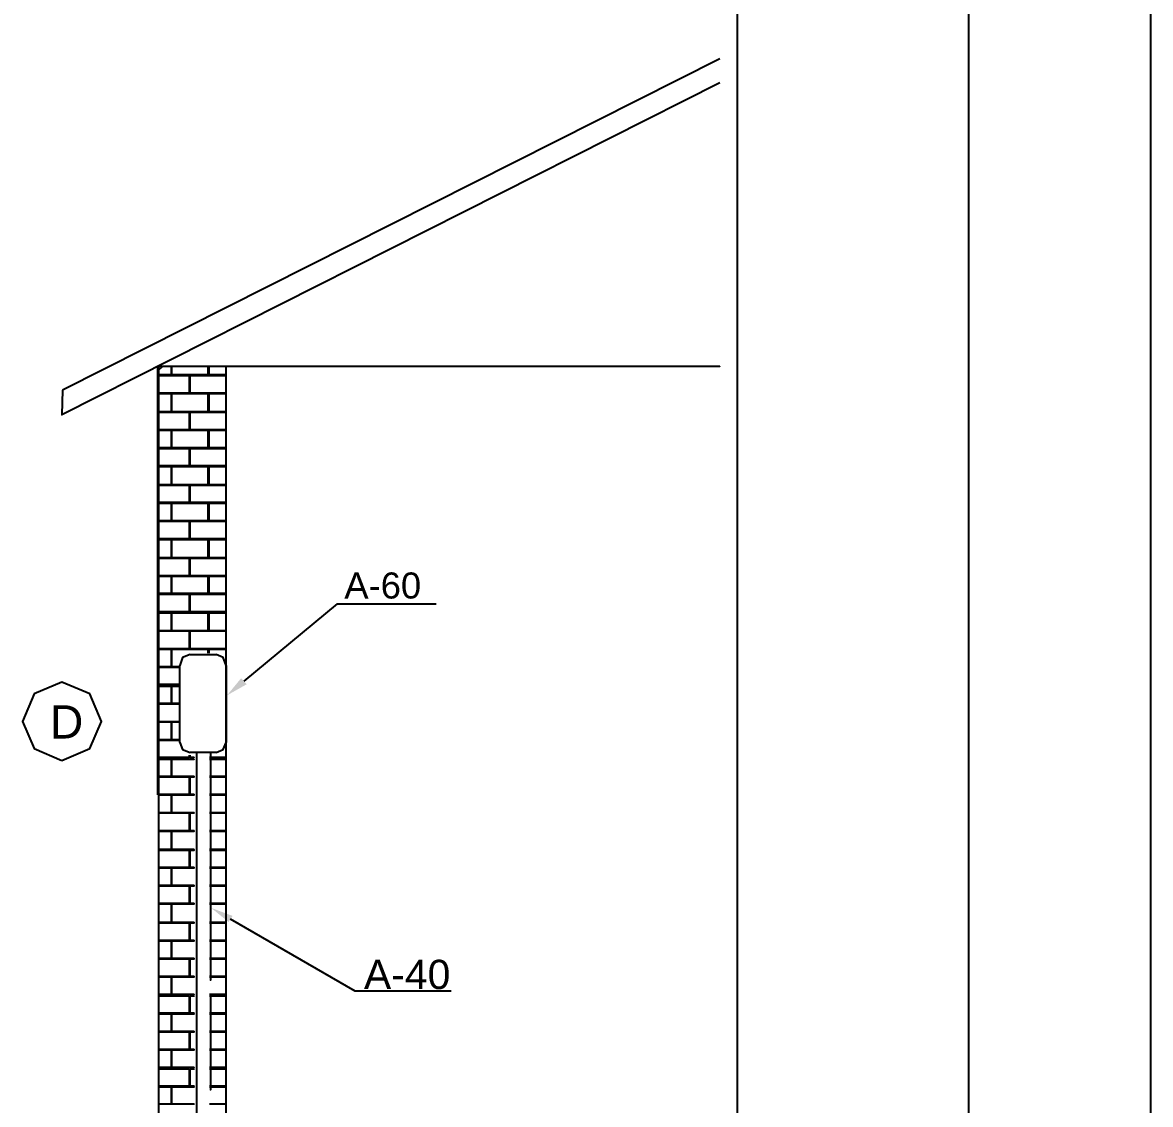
# Model space of a CAD drawing. Header units: millimetres. Extents: x 2300 to 2597, y 2140 to 2350.
# Drawn here: x 2553.61 to 2597, y 2254.75 to 2296.35 of the extents above; entities that cross this region are included whole.
import ezdxf

# ---------------------------------------------------------------- set-up
doc = ezdxf.new("R2010")
doc.units = ezdxf.units.MM
doc.styles.add('Arial0', font='arial.ttf', dxfattribs={"height": 1.907567})

msp = doc.modelspace()

# ---------------------------------------------------------------- hatches: boundary and pattern name
at = {"true_color": 0x000007}
for points in [[(2561.44, 2271.715), (2561.416, 2271.715), (2561.416, 2271.679), (2561.44, 2271.679)], [(2562.229, 2270.902), (2561.475, 2270.478), (2562.017, 2271.137)], [(2561.534, 2261.761), (2560.863, 2262.303), (2561.687, 2261.997)]]:
    msp.add_hatch(color=7, dxfattribs=at).paths.add_polyline_path(points)

# ---------------------------------------------------------------- linework, layer by layer
at = {"ltscale": 3}
for p, q in [((2597, 2350), (2597, 2140)), ((2590, 2343), (2590, 2147))]:
    msp.add_line(p, q, dxfattribs=at)
at = {"color": 7, "linetype": 'Continuous', "lineweight": -2, "true_color": 0x000007}
for points in [[(2581.099, 2313.837), (2581.099, 2212.854), (2581.099, 2212.854)], [(2580.439, 2294.955), (2555.138, 2282.21), (2555.138, 2282.21)], [(2580.439, 2294.024), (2555.114, 2281.267), (2555.114, 2281.267)], [(2558.813, 2283.14), (2580.439, 2283.14), (2580.439, 2283.14)], [(2558.813, 2266.65), (2558.813, 2283.14), (2558.813, 2283.14)], [(2558.848, 2282.987), (2559.001, 2283.14), (2559.001, 2283.14)], [(2558.848, 2266.65), (2558.848, 2283.14), (2558.848, 2283.14)], [(2559.331, 2282.81), (2559.331, 2283.14), (2559.331, 2283.14)], [(2559.355, 2282.81), (2559.355, 2283.14), (2559.355, 2283.14)], [(2560.745, 2282.81), (2560.745, 2283.14), (2560.745, 2283.14)], [(2560.78, 2282.81), (2560.78, 2283.14), (2560.78, 2283.14)], [(2561.44, 2250.206), (2561.44, 2283.14), (2561.44, 2283.14)], [(2558.848, 2282.81), (2559.331, 2282.81), (2559.331, 2282.81)], [(2558.848, 2282.775), (2560.026, 2282.775), (2560.026, 2282.775)], [(2559.355, 2282.81), (2560.745, 2282.81), (2560.745, 2282.81)], [(2560.026, 2282.115), (2560.026, 2282.775), (2560.026, 2282.775)], [(2560.05, 2282.775), (2561.416, 2282.775), (2561.416, 2282.775)], [(2560.05, 2282.115), (2560.05, 2282.775), (2560.05, 2282.775)], [(2560.78, 2282.81), (2561.416, 2282.81), (2561.416, 2282.81)], [(2555.138, 2282.21), (2555.114, 2281.267), (2555.114, 2281.267)], [(2558.848, 2282.115), (2560.026, 2282.115), (2560.026, 2282.115)], [(2558.848, 2282.08), (2559.331, 2282.08), (2559.331, 2282.08)], [(2559.331, 2281.385), (2559.331, 2282.08), (2559.331, 2282.08)], [(2559.355, 2282.08), (2560.745, 2282.08), (2560.745, 2282.08)], [(2559.355, 2281.385), (2559.355, 2282.08), (2559.355, 2282.08)], [(2560.05, 2282.115), (2561.416, 2282.115), (2561.416, 2282.115)], [(2560.745, 2281.385), (2560.745, 2282.08), (2560.745, 2282.08)], [(2560.78, 2282.08), (2561.416, 2282.08), (2561.416, 2282.08)], [(2560.78, 2281.385), (2560.78, 2282.08), (2560.78, 2282.08)], [(2558.848, 2281.385), (2559.331, 2281.385), (2559.331, 2281.385)], [(2558.848, 2281.362), (2560.026, 2281.362), (2560.026, 2281.362)], [(2559.355, 2281.385), (2560.745, 2281.385), (2560.745, 2281.385)], [(2560.026, 2280.702), (2560.026, 2281.362), (2560.026, 2281.362)], [(2560.05, 2281.362), (2561.416, 2281.362), (2561.416, 2281.362)], [(2560.05, 2280.702), (2560.05, 2281.362), (2560.05, 2281.362)], [(2560.78, 2281.385), (2561.416, 2281.385), (2561.416, 2281.385)], [(2558.848, 2280.702), (2560.026, 2280.702), (2560.026, 2280.702)], [(2558.848, 2280.667), (2559.331, 2280.667), (2559.331, 2280.667)], [(2559.331, 2280.007), (2559.331, 2280.667), (2559.331, 2280.667)], [(2559.355, 2280.667), (2560.745, 2280.667), (2560.745, 2280.667)], [(2559.355, 2280.007), (2559.355, 2280.667), (2559.355, 2280.667)], [(2560.05, 2280.702), (2561.416, 2280.702), (2561.416, 2280.702)], [(2560.745, 2280.007), (2560.745, 2280.667), (2560.745, 2280.667)], [(2560.78, 2280.667), (2561.416, 2280.667), (2561.416, 2280.667)], [(2560.78, 2280.007), (2560.78, 2280.667), (2560.78, 2280.667)], [(2558.848, 2280.007), (2559.331, 2280.007), (2559.331, 2280.007)], [(2558.848, 2279.972), (2560.026, 2279.972), (2560.026, 2279.972)], [(2559.355, 2280.007), (2560.745, 2280.007), (2560.745, 2280.007)], [(2560.026, 2279.312), (2560.026, 2279.972), (2560.026, 2279.972)], [(2560.05, 2279.972), (2561.416, 2279.972), (2561.416, 2279.972)], [(2560.05, 2279.312), (2560.05, 2279.972), (2560.05, 2279.972)], [(2560.78, 2280.007), (2561.416, 2280.007), (2561.416, 2280.007)], [(2558.848, 2279.312), (2560.026, 2279.312), (2560.026, 2279.312)], [(2558.848, 2279.277), (2559.331, 2279.277), (2559.331, 2279.277)], [(2559.331, 2278.582), (2559.331, 2279.277), (2559.331, 2279.277)], [(2559.355, 2279.277), (2560.745, 2279.277), (2560.745, 2279.277)], [(2559.355, 2278.582), (2559.355, 2279.277), (2559.355, 2279.277)], [(2560.05, 2279.312), (2561.416, 2279.312), (2561.416, 2279.312)], [(2560.745, 2278.582), (2560.745, 2279.277), (2560.745, 2279.277)], [(2560.78, 2279.277), (2561.416, 2279.277), (2561.416, 2279.277)], [(2560.78, 2278.582), (2560.78, 2279.277), (2560.78, 2279.277)], [(2558.848, 2278.582), (2559.331, 2278.582), (2559.331, 2278.582)], [(2558.848, 2278.558), (2560.026, 2278.558), (2560.026, 2278.558)], [(2559.355, 2278.582), (2560.745, 2278.582), (2560.745, 2278.582)], [(2560.026, 2277.899), (2560.026, 2278.558), (2560.026, 2278.558)], [(2560.05, 2278.558), (2561.416, 2278.558), (2561.416, 2278.558)], [(2560.05, 2277.899), (2560.05, 2278.558), (2560.05, 2278.558)], [(2560.78, 2278.582), (2561.416, 2278.582), (2561.416, 2278.582)], [(2558.848, 2277.899), (2560.026, 2277.899), (2560.026, 2277.899)], [(2558.848, 2277.863), (2559.331, 2277.863), (2559.331, 2277.863)], [(2559.331, 2277.204), (2559.331, 2277.863), (2559.331, 2277.863)], [(2559.355, 2277.863), (2560.745, 2277.863), (2560.745, 2277.863)], [(2559.355, 2277.204), (2559.355, 2277.863), (2559.355, 2277.863)], [(2560.05, 2277.899), (2561.416, 2277.899), (2561.416, 2277.899)], [(2560.745, 2277.204), (2560.745, 2277.863), (2560.745, 2277.863)], [(2560.78, 2277.863), (2561.416, 2277.863), (2561.416, 2277.863)], [(2560.78, 2277.204), (2560.78, 2277.863), (2560.78, 2277.863)], [(2558.848, 2277.204), (2559.331, 2277.204), (2559.331, 2277.204)], [(2558.848, 2277.168), (2560.026, 2277.168), (2560.026, 2277.168)], [(2559.355, 2277.204), (2560.745, 2277.204), (2560.745, 2277.204)], [(2560.026, 2276.509), (2560.026, 2277.168), (2560.026, 2277.168)], [(2560.05, 2277.168), (2561.416, 2277.168), (2561.416, 2277.168)], [(2560.05, 2276.509), (2560.05, 2277.168), (2560.05, 2277.168)], [(2560.78, 2277.204), (2561.416, 2277.204), (2561.416, 2277.204)], [(2558.848, 2276.509), (2560.026, 2276.509), (2560.026, 2276.509)], [(2558.848, 2276.473), (2559.331, 2276.473), (2559.331, 2276.473)], [(2559.331, 2275.778), (2559.331, 2276.473), (2559.331, 2276.473)], [(2559.355, 2276.473), (2560.745, 2276.473), (2560.745, 2276.473)], [(2559.355, 2275.778), (2559.355, 2276.473), (2559.355, 2276.473)], [(2560.05, 2276.509), (2561.416, 2276.509), (2561.416, 2276.509)], [(2560.745, 2275.778), (2560.745, 2276.473), (2560.745, 2276.473)], [(2560.78, 2276.473), (2561.416, 2276.473), (2561.416, 2276.473)], [(2560.78, 2275.778), (2560.78, 2276.473), (2560.78, 2276.473)], [(2558.848, 2275.778), (2559.331, 2275.778), (2559.331, 2275.778)], [(2558.848, 2275.755), (2560.026, 2275.755), (2560.026, 2275.755)], [(2559.355, 2275.778), (2560.745, 2275.778), (2560.745, 2275.778)], [(2560.026, 2275.083), (2560.026, 2275.755), (2560.026, 2275.755)], [(2560.05, 2275.755), (2561.416, 2275.755), (2561.416, 2275.755)], [(2560.05, 2275.083), (2560.05, 2275.755), (2560.05, 2275.755)], [(2560.78, 2275.778), (2561.416, 2275.778), (2561.416, 2275.778)], [(2558.848, 2275.083), (2560.026, 2275.083), (2560.026, 2275.083)], [(2558.848, 2275.06), (2559.331, 2275.06), (2559.331, 2275.06)], [(2559.331, 2274.4), (2559.331, 2275.06), (2559.331, 2275.06)], [(2559.355, 2275.06), (2560.745, 2275.06), (2560.745, 2275.06)], [(2559.355, 2274.4), (2559.355, 2275.06), (2559.355, 2275.06)], [(2560.05, 2275.083), (2561.416, 2275.083), (2561.416, 2275.083)], [(2560.745, 2274.4), (2560.745, 2275.06), (2560.745, 2275.06)], [(2560.78, 2275.06), (2561.416, 2275.06), (2561.416, 2275.06)], [(2560.78, 2274.4), (2560.78, 2275.06), (2560.78, 2275.06)], [(2558.848, 2274.4), (2559.331, 2274.4), (2559.331, 2274.4)], [(2558.848, 2274.365), (2560.026, 2274.365), (2560.026, 2274.365)], [(2559.355, 2274.4), (2560.745, 2274.4), (2560.745, 2274.4)], [(2560.026, 2273.705), (2560.026, 2274.365), (2560.026, 2274.365)], [(2560.05, 2274.365), (2561.416, 2274.365), (2561.416, 2274.365)], [(2560.05, 2273.705), (2560.05, 2274.365), (2560.05, 2274.365)], [(2560.78, 2274.4), (2561.416, 2274.4), (2561.416, 2274.4)], [(2562.135, 2271.02), (2565.727, 2274), (2569.52, 2274)], [(2558.848, 2273.705), (2560.026, 2273.705), (2560.026, 2273.705)], [(2558.848, 2273.646), (2559.331, 2273.646), (2559.331, 2273.646)], [(2559.331, 2272.975), (2559.331, 2273.646), (2559.331, 2273.646)], [(2559.355, 2273.646), (2560.745, 2273.646), (2560.745, 2273.646)], [(2559.355, 2272.975), (2559.355, 2273.646), (2559.355, 2273.646)], [(2560.05, 2273.705), (2561.416, 2273.705), (2561.416, 2273.705)], [(2560.745, 2272.975), (2560.745, 2273.646), (2560.745, 2273.646)], [(2560.78, 2273.646), (2561.416, 2273.646), (2561.416, 2273.646)], [(2560.78, 2272.975), (2560.78, 2273.646), (2560.78, 2273.646)], [(2558.848, 2272.975), (2559.331, 2272.975), (2559.331, 2272.975)], [(2558.848, 2272.951), (2560.026, 2272.951), (2560.026, 2272.951)], [(2559.355, 2272.975), (2560.745, 2272.975), (2560.745, 2272.975)], [(2560.026, 2272.28), (2560.026, 2272.951), (2560.026, 2272.951)], [(2560.05, 2272.951), (2561.416, 2272.951), (2561.416, 2272.951)], [(2560.05, 2272.28), (2560.05, 2272.951), (2560.05, 2272.951)], [(2560.78, 2272.975), (2561.416, 2272.975), (2561.416, 2272.975)], [(2558.848, 2272.28), (2560.026, 2272.28), (2560.026, 2272.28)], [(2558.848, 2272.256), (2559.331, 2272.256), (2559.331, 2272.256)], [(2559.331, 2272.103), (2559.331, 2272.256), (2559.331, 2272.256)], [(2559.331, 2271.585), (2559.331, 2272.256), (2559.331, 2272.256)], [(2559.355, 2272.256), (2560.745, 2272.256), (2560.745, 2272.256)], [(2559.355, 2272.103), (2559.355, 2272.256), (2559.355, 2272.256)], [(2559.355, 2271.585), (2559.355, 2272.256), (2559.355, 2272.256)], [(2560.05, 2272.28), (2561.416, 2272.28), (2561.416, 2272.28)], [(2560.745, 2272.103), (2560.745, 2272.256), (2560.745, 2272.256)], [(2560.78, 2272.256), (2561.416, 2272.256), (2561.416, 2272.256)], [(2560.78, 2272.103), (2560.78, 2272.256), (2560.78, 2272.256)], [(2560.05, 2272.044), (2559.755, 2271.927), (2559.661, 2271.62)], [(2560.05, 2272.044), (2561.051, 2272.044), (2561.051, 2272.044)], [(2561.44, 2271.62), (2561.322, 2271.927), (2561.051, 2272.044)], [(2558.884, 2271.585), (2559.331, 2271.585), (2559.331, 2271.585)], [(2558.884, 2271.561), (2559.638, 2271.561), (2559.638, 2271.561)], [(2559.355, 2271.585), (2559.638, 2271.585), (2559.638, 2271.585)], [(2559.661, 2268.664), (2559.661, 2271.62), (2559.661, 2271.62)], [(2561.44, 2271.62), (2561.44, 2268.664), (2561.44, 2268.664)], [(2558.884, 2270.902), (2559.638, 2270.902), (2559.638, 2270.902)], [(2558.884, 2270.831), (2559.331, 2270.831), (2559.331, 2270.831)], [(2559.331, 2270.171), (2559.331, 2270.831), (2559.331, 2270.831)], [(2559.355, 2270.831), (2559.638, 2270.831), (2559.638, 2270.831)], [(2559.355, 2270.171), (2559.355, 2270.831), (2559.355, 2270.831)], [(2558.884, 2270.171), (2559.331, 2270.171), (2559.331, 2270.171)], [(2558.884, 2270.148), (2559.638, 2270.148), (2559.638, 2270.148)], [(2559.355, 2270.171), (2559.638, 2270.171), (2559.638, 2270.171)], [(2558.884, 2269.477), (2559.638, 2269.477), (2559.638, 2269.477)], [(2558.884, 2269.453), (2559.331, 2269.453), (2559.331, 2269.453)], [(2559.331, 2268.782), (2559.331, 2269.453), (2559.331, 2269.453)], [(2559.355, 2269.453), (2559.638, 2269.453), (2559.638, 2269.453)], [(2559.355, 2268.782), (2559.355, 2269.453), (2559.355, 2269.453)], [(2558.884, 2268.782), (2559.331, 2268.782), (2559.331, 2268.782)], [(2558.884, 2268.758), (2559.638, 2268.758), (2559.638, 2268.758)], [(2559.355, 2268.782), (2559.638, 2268.782), (2559.638, 2268.782)], [(2559.661, 2268.664), (2559.755, 2268.393), (2560.05, 2268.275)], [(2561.051, 2268.275), (2561.322, 2268.393), (2561.44, 2268.664)], [(2560.026, 2268.098), (2560.026, 2268.181), (2560.026, 2268.181)], [(2561.051, 2268.275), (2560.05, 2268.275), (2560.05, 2268.275)], [(2560.05, 2268.098), (2560.05, 2268.181), (2560.05, 2268.181)], [(2560.297, 2268.24), (2560.297, 2242.102), (2560.297, 2242.102)], [(2560.839, 2268.24), (2560.839, 2259.523), (2560.839, 2259.523)], [(2558.884, 2268.098), (2560.026, 2268.098), (2560.026, 2268.098)], [(2558.884, 2268.028), (2559.331, 2268.028), (2559.331, 2268.028)], [(2559.331, 2267.368), (2559.331, 2268.028), (2559.331, 2268.028)], [(2559.355, 2268.028), (2560.203, 2268.028), (2560.203, 2268.028)], [(2559.355, 2267.368), (2559.355, 2268.028), (2559.355, 2268.028)], [(2560.05, 2268.098), (2560.203, 2268.098), (2560.203, 2268.098)], [(2560.804, 2268.098), (2561.44, 2268.098), (2561.44, 2268.098)], [(2560.804, 2268.028), (2561.44, 2268.028), (2561.44, 2268.028)], [(2558.884, 2267.368), (2559.331, 2267.368), (2559.331, 2267.368)], [(2558.884, 2267.344), (2560.026, 2267.344), (2560.026, 2267.344)], [(2559.355, 2267.368), (2560.203, 2267.368), (2560.203, 2267.368)], [(2560.026, 2266.673), (2560.026, 2267.344), (2560.026, 2267.344)], [(2560.05, 2267.344), (2560.203, 2267.344), (2560.203, 2267.344)], [(2560.05, 2266.673), (2560.05, 2267.344), (2560.05, 2267.344)], [(2560.804, 2267.368), (2561.44, 2267.368), (2561.44, 2267.368)], [(2560.804, 2267.344), (2561.44, 2267.344), (2561.44, 2267.344)], [(2558.848, 2250.206), (2558.848, 2266.65), (2558.848, 2266.65)], [(2558.884, 2266.673), (2560.026, 2266.673), (2560.026, 2266.673)], [(2558.884, 2266.65), (2559.331, 2266.65), (2559.331, 2266.65)], [(2559.331, 2265.978), (2559.331, 2266.65), (2559.331, 2266.65)], [(2559.355, 2266.65), (2560.203, 2266.65), (2560.203, 2266.65)], [(2559.355, 2265.978), (2559.355, 2266.65), (2559.355, 2266.65)], [(2560.05, 2266.673), (2560.203, 2266.673), (2560.203, 2266.673)], [(2560.804, 2266.673), (2561.44, 2266.673), (2561.44, 2266.673)], [(2560.804, 2266.65), (2561.44, 2266.65), (2561.44, 2266.65)], [(2558.884, 2265.978), (2559.331, 2265.978), (2559.331, 2265.978)], [(2558.884, 2265.955), (2560.026, 2265.955), (2560.026, 2265.955)], [(2559.355, 2265.978), (2560.203, 2265.978), (2560.203, 2265.978)], [(2560.026, 2265.283), (2560.026, 2265.955), (2560.026, 2265.955)], [(2560.05, 2265.955), (2560.203, 2265.955), (2560.203, 2265.955)], [(2560.05, 2265.283), (2560.05, 2265.955), (2560.05, 2265.955)], [(2560.804, 2265.978), (2561.44, 2265.978), (2561.44, 2265.978)], [(2560.804, 2265.955), (2561.44, 2265.955), (2561.44, 2265.955)], [(2558.884, 2265.283), (2560.026, 2265.283), (2560.026, 2265.283)], [(2558.884, 2265.26), (2559.331, 2265.26), (2559.331, 2265.26)], [(2559.331, 2264.565), (2559.331, 2265.26), (2559.331, 2265.26)], [(2559.355, 2265.26), (2560.203, 2265.26), (2560.203, 2265.26)], [(2559.355, 2264.565), (2559.355, 2265.26), (2559.355, 2265.26)], [(2560.05, 2265.283), (2560.203, 2265.283), (2560.203, 2265.283)], [(2560.804, 2265.283), (2561.44, 2265.283), (2561.44, 2265.283)], [(2560.804, 2265.26), (2561.44, 2265.26), (2561.44, 2265.26)], [(2558.884, 2264.565), (2559.331, 2264.565), (2559.331, 2264.565)], [(2558.884, 2264.529), (2560.026, 2264.529), (2560.026, 2264.529)], [(2559.355, 2264.565), (2560.203, 2264.565), (2560.203, 2264.565)], [(2560.026, 2263.87), (2560.026, 2264.529), (2560.026, 2264.529)], [(2560.05, 2264.529), (2560.203, 2264.529), (2560.203, 2264.529)], [(2560.05, 2263.87), (2560.05, 2264.529), (2560.05, 2264.529)], [(2560.804, 2264.565), (2561.44, 2264.565), (2561.44, 2264.565)], [(2560.804, 2264.529), (2561.44, 2264.529), (2561.44, 2264.529)], [(2558.884, 2263.87), (2560.026, 2263.87), (2560.026, 2263.87)], [(2558.884, 2263.846), (2559.331, 2263.846), (2559.331, 2263.846)], [(2559.331, 2263.175), (2559.331, 2263.846), (2559.331, 2263.846)], [(2559.355, 2263.846), (2560.203, 2263.846), (2560.203, 2263.846)], [(2559.355, 2263.175), (2559.355, 2263.846), (2559.355, 2263.846)], [(2560.05, 2263.87), (2560.203, 2263.87), (2560.203, 2263.87)], [(2560.804, 2263.87), (2561.44, 2263.87), (2561.44, 2263.87)], [(2560.804, 2263.846), (2561.44, 2263.846), (2561.44, 2263.846)], [(2558.884, 2263.175), (2559.331, 2263.175), (2559.331, 2263.175)], [(2558.884, 2263.151), (2560.026, 2263.151), (2560.026, 2263.151)], [(2559.355, 2263.175), (2560.203, 2263.175), (2560.203, 2263.175)], [(2560.026, 2262.48), (2560.026, 2263.151), (2560.026, 2263.151)], [(2560.05, 2263.151), (2560.203, 2263.151), (2560.203, 2263.151)], [(2560.05, 2262.48), (2560.05, 2263.151), (2560.05, 2263.151)], [(2560.804, 2263.175), (2561.44, 2263.175), (2561.44, 2263.175)], [(2560.804, 2263.151), (2561.44, 2263.151), (2561.44, 2263.151)], [(2558.884, 2262.48), (2560.026, 2262.48), (2560.026, 2262.48)], [(2558.884, 2262.456), (2559.331, 2262.456), (2559.331, 2262.456)], [(2559.331, 2261.761), (2559.331, 2262.456), (2559.331, 2262.456)], [(2559.355, 2262.456), (2560.203, 2262.456), (2560.203, 2262.456)], [(2559.355, 2261.761), (2559.355, 2262.456), (2559.355, 2262.456)], [(2560.05, 2262.48), (2560.203, 2262.48), (2560.203, 2262.48)], [(2560.804, 2262.48), (2561.44, 2262.48), (2561.44, 2262.48)], [(2560.804, 2262.456), (2561.44, 2262.456), (2561.44, 2262.456)], [(2558.884, 2261.761), (2559.331, 2261.761), (2559.331, 2261.761)], [(2558.884, 2261.726), (2560.026, 2261.726), (2560.026, 2261.726)], [(2559.355, 2261.761), (2560.203, 2261.761), (2560.203, 2261.761)], [(2560.026, 2261.066), (2560.026, 2261.726), (2560.026, 2261.726)], [(2560.05, 2261.726), (2560.203, 2261.726), (2560.203, 2261.726)], [(2560.05, 2261.066), (2560.05, 2261.726), (2560.05, 2261.726)], [(2560.804, 2261.761), (2561.44, 2261.761), (2561.44, 2261.761)], [(2560.804, 2261.726), (2561.44, 2261.726), (2561.44, 2261.726)], [(2561.593, 2261.879), (2566.387, 2259.111), (2570.097, 2259.111)], [(2558.884, 2261.066), (2560.026, 2261.066), (2560.026, 2261.066)], [(2558.884, 2261.031), (2559.331, 2261.031), (2559.331, 2261.031)], [(2559.331, 2260.371), (2559.331, 2261.031), (2559.331, 2261.031)], [(2559.355, 2261.031), (2560.203, 2261.031), (2560.203, 2261.031)], [(2559.355, 2260.371), (2559.355, 2261.031), (2559.355, 2261.031)], [(2560.05, 2261.066), (2560.203, 2261.066), (2560.203, 2261.066)], [(2560.804, 2261.066), (2561.44, 2261.066), (2561.44, 2261.066)], [(2560.804, 2261.031), (2561.44, 2261.031), (2561.44, 2261.031)], [(2558.884, 2260.371), (2559.331, 2260.371), (2559.331, 2260.371)], [(2559.355, 2260.371), (2560.203, 2260.371), (2560.203, 2260.371)], [(2560.804, 2260.371), (2561.44, 2260.371), (2561.44, 2260.371)], [(2558.884, 2260.348), (2560.026, 2260.348), (2560.026, 2260.348)], [(2560.026, 2259.676), (2560.026, 2260.348), (2560.026, 2260.348)], [(2560.05, 2260.348), (2560.203, 2260.348), (2560.203, 2260.348)], [(2560.05, 2259.676), (2560.05, 2260.348), (2560.05, 2260.348)], [(2560.804, 2260.348), (2561.44, 2260.348), (2561.44, 2260.348)], [(2558.884, 2259.676), (2560.026, 2259.676), (2560.026, 2259.676)], [(2558.884, 2259.653), (2559.331, 2259.653), (2559.331, 2259.653)], [(2559.331, 2258.981), (2559.331, 2259.653), (2559.331, 2259.653)], [(2559.355, 2259.653), (2560.203, 2259.653), (2560.203, 2259.653)], [(2559.355, 2258.981), (2559.355, 2259.653), (2559.355, 2259.653)], [(2560.05, 2259.676), (2560.203, 2259.676), (2560.203, 2259.676)], [(2560.804, 2259.676), (2561.44, 2259.676), (2561.44, 2259.676)], [(2560.804, 2259.653), (2561.44, 2259.653), (2561.44, 2259.653)], [(2558.884, 2258.981), (2559.331, 2258.981), (2559.331, 2258.981)], [(2558.884, 2258.922), (2560.026, 2258.922), (2560.026, 2258.922)], [(2559.355, 2258.981), (2560.203, 2258.981), (2560.203, 2258.981)], [(2560.026, 2258.263), (2560.026, 2258.922), (2560.026, 2258.922)], [(2560.05, 2258.922), (2560.203, 2258.922), (2560.203, 2258.922)], [(2560.05, 2258.263), (2560.05, 2258.922), (2560.05, 2258.922)], [(2560.804, 2258.981), (2561.44, 2258.981), (2561.44, 2258.981)], [(2560.804, 2258.922), (2561.44, 2258.922), (2561.44, 2258.922)], [(2560.839, 2258.922), (2560.839, 2255.306), (2560.839, 2255.306)], [(2558.884, 2258.263), (2560.026, 2258.263), (2560.026, 2258.263)], [(2558.884, 2258.227), (2559.331, 2258.227), (2559.331, 2258.227)], [(2559.331, 2257.568), (2559.331, 2258.227), (2559.331, 2258.227)], [(2559.355, 2258.227), (2560.203, 2258.227), (2560.203, 2258.227)], [(2559.355, 2257.568), (2559.355, 2258.227), (2559.355, 2258.227)], [(2560.05, 2258.263), (2560.203, 2258.263), (2560.203, 2258.263)], [(2560.804, 2258.263), (2561.44, 2258.263), (2561.44, 2258.263)], [(2560.804, 2258.227), (2561.44, 2258.227), (2561.44, 2258.227)], [(2558.884, 2257.568), (2559.331, 2257.568), (2559.331, 2257.568)], [(2558.884, 2257.544), (2560.026, 2257.544), (2560.026, 2257.544)], [(2559.355, 2257.568), (2560.203, 2257.568), (2560.203, 2257.568)], [(2560.026, 2256.873), (2560.026, 2257.544), (2560.026, 2257.544)], [(2560.05, 2257.544), (2560.203, 2257.544), (2560.203, 2257.544)], [(2560.05, 2256.873), (2560.05, 2257.544), (2560.05, 2257.544)], [(2560.804, 2257.568), (2561.44, 2257.568), (2561.44, 2257.568)], [(2560.804, 2257.544), (2561.44, 2257.544), (2561.44, 2257.544)], [(2558.884, 2256.873), (2560.026, 2256.873), (2560.026, 2256.873)], [(2558.884, 2256.849), (2559.331, 2256.849), (2559.331, 2256.849)], [(2559.331, 2256.178), (2559.331, 2256.849), (2559.331, 2256.849)], [(2559.355, 2256.849), (2560.203, 2256.849), (2560.203, 2256.849)], [(2559.355, 2256.178), (2559.355, 2256.849), (2559.355, 2256.849)], [(2560.05, 2256.873), (2560.203, 2256.873), (2560.203, 2256.873)], [(2560.804, 2256.873), (2561.44, 2256.873), (2561.44, 2256.873)], [(2560.804, 2256.849), (2561.44, 2256.849), (2561.44, 2256.849)], [(2558.884, 2256.178), (2559.331, 2256.178), (2559.331, 2256.178)], [(2558.884, 2256.119), (2560.026, 2256.119), (2560.026, 2256.119)], [(2559.355, 2256.178), (2560.203, 2256.178), (2560.203, 2256.178)], [(2560.026, 2255.459), (2560.026, 2256.119), (2560.026, 2256.119)], [(2560.05, 2256.119), (2560.203, 2256.119), (2560.203, 2256.119)], [(2560.05, 2255.459), (2560.05, 2256.119), (2560.05, 2256.119)], [(2560.804, 2256.178), (2561.44, 2256.178), (2561.44, 2256.178)], [(2560.804, 2256.119), (2561.44, 2256.119), (2561.44, 2256.119)], [(2558.884, 2255.459), (2560.026, 2255.459), (2560.026, 2255.459)], [(2558.884, 2255.424), (2559.331, 2255.424), (2559.331, 2255.424)], [(2559.331, 2254.764), (2559.331, 2255.424), (2559.331, 2255.424)], [(2559.355, 2255.424), (2560.203, 2255.424), (2560.203, 2255.424)], [(2559.355, 2254.764), (2559.355, 2255.424), (2559.355, 2255.424)], [(2560.05, 2255.459), (2560.203, 2255.459), (2560.203, 2255.459)], [(2560.804, 2255.459), (2561.44, 2255.459), (2561.44, 2255.459)], [(2560.804, 2255.424), (2561.44, 2255.424), (2561.44, 2255.424)], [(2558.884, 2254.764), (2559.331, 2254.764), (2559.331, 2254.764)], [(2559.355, 2254.764), (2560.203, 2254.764), (2560.203, 2254.764)], [(2560.804, 2254.764), (2561.44, 2254.764), (2561.44, 2254.764)]]:
    msp.add_lwpolyline(points, dxfattribs=at)
msp.add_lwpolyline([(2555.114, 2267.969), (2556.198, 2268.428), (2556.646, 2269.477), (2556.198, 2270.537), (2555.114, 2270.984), (2554.054, 2270.537), (2553.607, 2269.477), (2554.054, 2268.428)], close=True, dxfattribs=at)

# ---------------------------------------------------------------- texts
at = {"color": 7, "true_color": 0x000007, "style": 'Arial0'}
for s, height, p in [('A-60 ', 1.0018, (2565.986, 2274.2)), ('D', 1.278, (2554.655, 2268.817)), ('A-40', 1.1274, (2566.74, 2259.182))]:
    msp.add_text(s, height=height, dxfattribs=at).set_placement(p)

doc.saveas('drawing.dxf')
